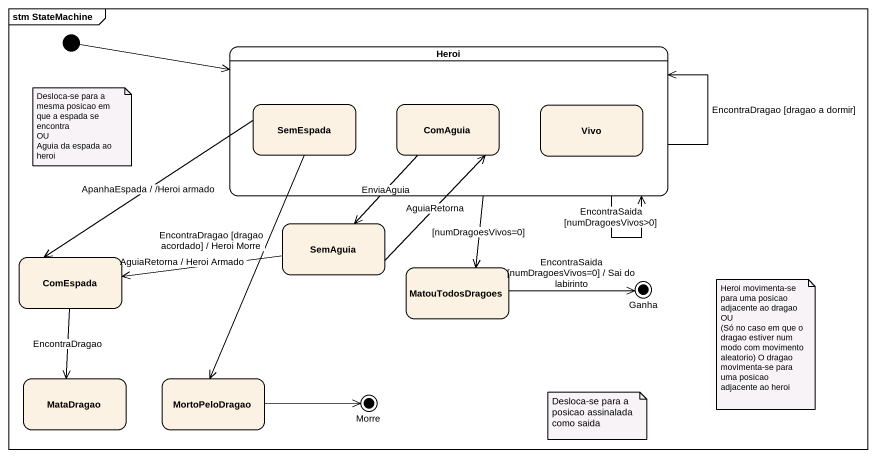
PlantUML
@startuml
mainframe stm StateMachine
hide empty description
state Heroi {
  state SemEspada
  state ComAguia
  state Vivo
}
state SemAguia
state ComEspada
state MatouTodosDragoes
state Ganha <<end>>
state MataDragao
state MortoPeloDragao
state Morre <<end>>
[*] -right-> Heroi
Heroi --> Heroi : EncontraSaida [numDragoesVivos>0]
Heroi --> Heroi : EncontraDragao [dragao a dormir]
Heroi --> MatouTodosDragoes : [numDragoesVivos=0]
SemEspada --> ComEspada : ApanhaEspada / /Heroi armado
SemEspada --> MortoPeloDragao : EncontraDragao [dragao acordado] / Heroi Morre
ComAguia --> SemAguia : EnviaAguia
SemAguia -up-> ComAguia : AguiaRetorna
SemAguia -left-> ComEspada : AguiaRetorna / Heroi Armado
ComEspada --> MataDragao : EncontraDragao
MatouTodosDragoes -right-> Ganha : EncontraSaida [numDragoesVivos=0] / Sai do labirinto
MortoPeloDragao -right-> Morre
note as N1
  Desloca-se para a mesma posicao em que a espada se encontra
  OU
  Aguia da espada ao heroi
end note
note as N2
  Heroi movimenta-se para uma posicao adjacente ao dragao
  OU
  (Só no caso em que o dragao estiver num modo com movimento aleatorio) O dragao movimenta-se para uma posicao adjacente ao heroi
end note
note as N3
  Desloca-se para a posicao assinalada como saida
end note
@enduml
